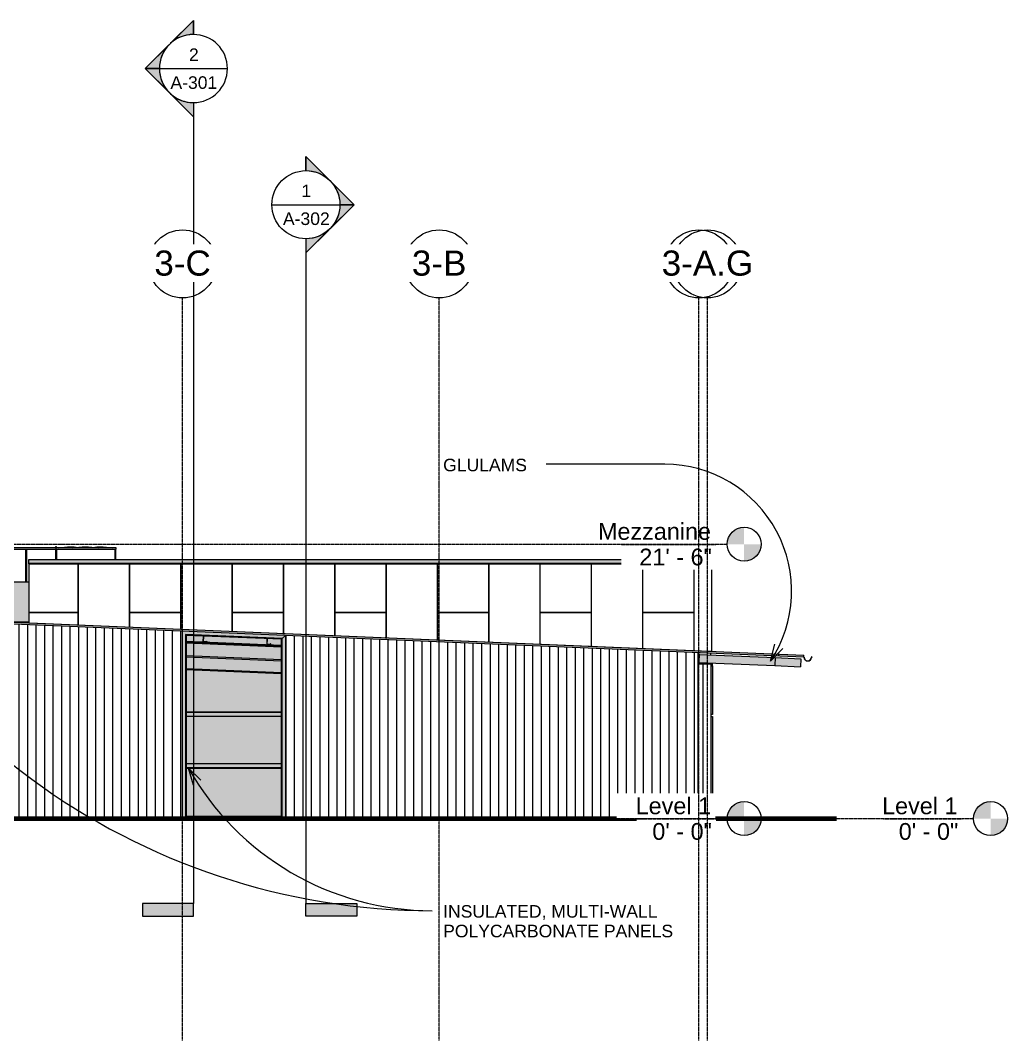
# Model space of a CAD drawing. Header units: inches. Extents: x 20426 to 36845, y -248 to 750.
# Drawn here: x 35917 to 36845, y -209 to 750 of the extents above; entities that cross this region are included whole.
import ezdxf

# ---------------------------------------------------------------- set-up
doc = ezdxf.new("R2010")
doc.units = ezdxf.units.IN
doc.header["$MEASUREMENT"] = 0
doc.linetypes.add('Grid Line 1_2_', pattern=[0.875, 0.5, -0.125, 0.125, -0.125])
doc.linetypes.add('Grid Line 1_2__2_', pattern=[0.875, 0.5, -0.125, 0.125, -0.125])
for name, color, linetype, lineweight in [('A-CLNG', 13, 'Continuous', 13), ('A-FLOR-LEVL', 51, 'Continuous', 9), ('A-GLAZ-CWMG', 51, 'Continuous', 9), ('A-ROOF', 132, 'Continuous', 13), ('A-ROOF-OTLN', 132, 'Continuous', 9), ('A-WALL', 113, 'Continuous', 13), ('A-WALL-PATT', 111, 'Continuous', 13), ('C-TOPO', 7, 'Continuous', 9), ('G-ANNO-SYMB', 111, 'Continuous', 9), ('G-ANNO-TEXT', 231, 'Continuous', 9), ('I-WALL', 2, 'Continuous', 13), ('L-SITE-WALL', 31, 'Continuous', 13), ('M-EQPM', 50, 'Continuous', 9), ('S-BEAM', 12, 'Continuous', 9), ('S-GRID', 1, 'Continuous', 9), ('S-GRID-IDEN', 1, 'Continuous', 9)]:
    doc.layers.add(name, color=color, linetype=linetype, lineweight=lineweight)
doc.styles.add('Arial', font='arial.ttf', dxfattribs={"height": 15.736527})
doc.styles.add('Arial_1', font='arial.ttf', dxfattribs={"height": 23.60479})
doc.styles.add('Arial_2', font='arial.ttf', dxfattribs={"height": 11.802395})
pattern_1 = [(90, (-80697.128, 0), (-8, 5e-16), [])]

# ---------------------------------------------------------------- blocks, each defined once
blk = doc.blocks.new('Level - Level Head - Circle-2773-Elevation - North')
at = {"layer": 'A-FLOR-LEVL'}
h = blk.add_hatch(color=256, dxfattribs=at)
edge = h.paths.add_edge_path(flags=0)
edge.add_line((-21795.46, 0), (-21811.46, 0))
edge.add_arc((-21795.46, 0), 16, 90, 180, ccw=False)
edge.add_line((-21795.46, 16), (-21795.46, 0))
h = blk.add_hatch(color=256, dxfattribs=at)
edge = h.paths.add_edge_path(flags=0)
edge.add_line((-21795.46, -16), (-21795.46, 0))
edge.add_line((-21795.46, 0), (-21779.46, 0))
edge.add_arc((-21795.46, 0), 16, 270, 360, ccw=False)
at = {"layer": 'A-FLOR-LEVL', "color": 250}
blk.add_circle((-21795.46, 0), 16, dxfattribs=at)
blk = doc.blocks.new('Locker Rooms and Restrooms_rvt-4-Elevation - North')
at = {"color": 10, "lineweight": 5}
blk.add_blockref('Level - Level Head - Circle-2773-Elevation - North', (0, 0), dxfattribs=at)
at = {"layer": 'A-FLOR-LEVL', "insert": (-21826.59, 19.89), "char_height": 15.737, "width": 84.672, "attachment_point": 3, "line_spacing_factor": 0.938532, "style": 'Arial', "bg_fill": 3, "box_fill_scale": 1.25, "bg_fill_color": 0, "bg_fill_transparency": 0}
blk.add_mtext('Level 1', dxfattribs=at)
at = {"layer": 'A-FLOR-LEVL', "insert": (-21825.81, -4.15), "char_height": 15.737, "width": 66.624, "attachment_point": 3, "line_spacing_factor": 0.938532, "style": 'Arial', "bg_fill": 3, "box_fill_scale": 1.25, "bg_fill_color": 0, "bg_fill_transparency": 0}
blk.add_mtext('0\' - 0"', dxfattribs=at)
at = {"layer": 'A-FLOR-LEVL', "linetype": 'Grid Line 1_2__2_'}
blk.add_line((-26492.82, 0), (-21811.46, 0), dxfattribs=at)
blk = doc.blocks.new('W-Wide Flange - 2_-3_ deep-1341957-Elevation - North')
at = {"layer": 'S-BEAM'}
for points in [[(-22462.14, 138.42), (-22462.14, 148.17), (-22551.64, 151.88), (-22551.64, 142.15), (-22493.31, 139.71)], [(-22462.14, 137.53), (-22462.14, 138.42), (-22551.64, 142.15), (-22551.64, 141.25), (-22493.31, 138.82)], [(-22462.14, 136.16), (-22462.14, 137.53), (-22551.64, 141.25), (-22551.64, 139.89), (-22493.31, 137.46)]]:
    blk.add_hatch(color=256, dxfattribs=at).paths.add_polyline_path(points, flags=0)
for p, q in [((-22551.64, 141.25), (-22462.14, 137.53)), ((-22462.14, 136.16), (-22551.64, 139.89))]:
    blk.add_line(p, q, dxfattribs=at)
blk = doc.blocks.new('Rectangular Mullion - Exterior 2_ x 4_5_-1146643-Elevation - North')
at = {"layer": 'A-GLAZ-CWMG'}
blk.add_hatch(color=256, dxfattribs=at).paths.add_polyline_path([(-22057.02, 143.5), (-22057.02, 145.5), (-22058.33, 145.5), (-22058.33, 143.5)], flags=0)
for p, q in [((-22057.02, 145.5), (-22058.33, 145.5)), ((-22057.02, 143.5), (-22057.02, 145.5)), ((-22058.33, 143.5), (-22057.02, 143.5))]:
    blk.add_line(p, q, dxfattribs=at)
blk = doc.blocks.new('W-Wide Flange - 1_-5_-1341488-Elevation - North')
at = {"layer": 'S-BEAM'}
for points in [[(-22462.14, 161.83), (-22462.14, 163.19), (-22551.64, 166.92), (-22551.64, 165.56), (-22472.16, 162.24)], [(-22462.14, 160.94), (-22462.14, 161.31), (-22551.64, 165.03), (-22551.64, 164.66), (-22476.03, 161.51)], [(-22462.14, 150.43), (-22462.14, 160.94), (-22551.64, 164.66), (-22551.64, 154.16), (-22493.31, 151.73)], [(-22462.14, 149.54), (-22462.14, 150.43), (-22551.64, 154.16), (-22551.64, 153.26), (-22493.31, 150.83)], [(-22462.14, 148.17), (-22462.14, 149.54), (-22551.64, 153.26), (-22551.64, 151.9), (-22493.31, 149.47)]]:
    blk.add_hatch(color=256, dxfattribs=at).paths.add_polyline_path(points, flags=0)
for p, q in [((-22462.14, 161.83), (-22551.64, 165.56)), ((-22551.64, 153.26), (-22462.14, 149.54)), ((-22462.14, 148.17), (-22551.64, 151.9))]:
    blk.add_line(p, q, dxfattribs=at)
blk = doc.blocks.new('Girt_Z - 8_D-1355456-Elevation - North')
at = {"layer": 'S-BEAM'}
h = blk.add_hatch(color=256, dxfattribs=at)
h.paths.add_polyline_path([(-22532.69, 166.13), (-22532.18, 166.68), (-22532.26, 166.75), (-22532.73, 166.24), (-22535.62, 166.36), (-22535.81, 166.26)], flags=0)
h.paths.add_polyline_path([(-22535.81, 166.26), (-22535.69, 166.44), (-22535.48, 171.63), (-22535.59, 171.63), (-22535.71, 168.57)], flags=0)
for p, q in [((-22535.59, 171.63), (-22535.81, 166.26)), ((-22535.81, 166.26), (-22532.69, 166.13)), ((-22535.69, 166.44), (-22535.48, 171.63)), ((-22532.73, 166.24), (-22535.62, 166.36)), ((-22532.26, 166.75), (-22532.73, 166.24)), ((-22532.69, 166.13), (-22532.18, 166.68)), ((-22532.18, 166.68), (-22532.26, 166.75))]:
    blk.add_line(p, q, dxfattribs=at)
blk.add_arc((-22535.61, 166.44), 0.0782, 177.61406, 264.57169, dxfattribs=at)
blk = doc.blocks.new('AHU-Rooftop-Carrier 48TC 15-28 ton - TC025-1347267-Elevation - North')
at = {"layer": 'M-EQPM'}
for p, q in [((-22716.84, 254.45), (-22758.05, 254.45)), ((-22758.05, 254.45), (-22758.05, 253.45)), ((-22758.05, 253.45), (-22757.8, 253.45)), ((-22757.8, 253.45), (-22617.73, 253.45)), ((-22757.8, 253.45), (-22757.8, 200.83)), ((-22756.8, 253.45), (-22756.8, 200.83)), ((-22730.9, 253.45), (-22730.9, 222.73)), ((-22729.9, 253.45), (-22729.9, 222.73)), ((-22715.84, 255.45), (-22716.84, 255.45)), ((-22716.84, 255.45), (-22716.84, 254.45)), ((-22716.84, 254.45), (-22715.84, 254.45)), ((-22715.84, 254.45), (-22715.84, 255.45)), ((-22674.67, 254.45), (-22715.84, 254.45)), ((-22702.79, 253.45), (-22702.79, 222.73)), ((-22701.79, 253.45), (-22701.79, 222.73)), ((-22673.67, 255.45), (-22674.67, 255.45)), ((-22674.67, 255.45), (-22674.67, 254.45)), ((-22674.67, 254.45), (-22673.67, 254.45)), ((-22674.67, 253.45), (-22674.67, 243.5)), ((-22673.67, 254.45), (-22673.67, 255.45)), ((-22658.48, 254.45), (-22673.67, 254.45)), ((-22673.67, 253.45), (-22673.67, 243.5)), ((-22672.17, 254.45), (-22663.17, 255.45)), ((-22658.48, 254.45), (-22672.17, 254.45)), ((-22663.17, 255.45), (-22663.17, 255.58)), ((-22663.17, 255.58), (-22657.17, 255.58)), ((-22663.17, 255.45), (-22657.17, 255.45)), ((-22658.48, 254.45), (-22649.48, 255.45)), ((-22634.48, 254.45), (-22658.48, 254.45)), ((-22657.17, 255.58), (-22657.17, 255.45)), ((-22657.17, 255.45), (-22653.33, 255.03)), ((-22649.48, 255.45), (-22649.48, 255.58)), ((-22649.48, 255.58), (-22643.48, 255.58)), ((-22649.48, 255.45), (-22643.48, 255.45)), ((-22643.48, 255.58), (-22643.48, 255.45)), ((-22643.48, 255.45), (-22634.48, 254.45)), ((-22639.64, 255.03), (-22635.8, 255.45)), ((-22635.8, 255.45), (-22635.8, 255.58)), ((-22635.8, 255.58), (-22629.8, 255.58)), ((-22635.8, 255.45), (-22629.8, 255.45)), ((-22620.8, 254.45), (-22634.48, 254.45)), ((-22617.48, 254.45), (-22634.48, 254.45)), ((-22629.8, 255.58), (-22629.8, 255.45)), ((-22629.8, 255.45), (-22620.8, 254.45)), ((-22618.73, 253.45), (-22618.73, 243.5)), ((-22617.73, 243.5), (-22617.73, 253.45)), ((-22617.73, 253.45), (-22617.48, 253.45)), ((-22617.48, 253.45), (-22617.48, 254.45)), ((-22757.8, 200.83), (-22758.52, 200.83)), ((-22758.52, 200.83), (-22758.52, 197.08)), ((-22758.52, 197.08), (-22755.45, 197.08)), ((-22757.8, 200.83), (-22742.2, 200.83)), ((-22742.2, 197.08), (-22755.45, 197.08)), ((-22755.45, 197.08), (-22755.45, 196.08)), ((-22755.45, 196.08), (-22753.83, 196.08)), ((-22753.83, 196.08), (-22753.83, 186.35)), ((-22753.83, 196.08), (-22742.2, 196.08))]:
    blk.add_line(p, q, dxfattribs=at)
blk = doc.blocks.new('Carrier_48TC_Standard_Efficiency_Gas_Heat_Electric_Cooling_Packaged_Rooftop_Unit_3_to_15_nominal_tons - 6 ton 48TC__07-1350223-Elevation - North')
at = {"layer": 'M-EQPM'}
for points in [[(-22667.83, 182.77), (-22667.83, 182.89), (-22699.77, 184.22), (-22699.77, 222.73), (-22742.2, 222.73), (-22742.2, 185.87), (-22683.38, 183.42)], [(-22667.83, 182.77), (-22667.83, 182.89), (-22699.77, 184.22), (-22699.77, 185.1), (-22723.82, 185.1), (-22683.38, 183.42)]]:
    blk.add_hatch(color=256, dxfattribs=at).paths.add_polyline_path(points, flags=0)
for p, q in [((-22742.2, 222.73), (-22699.77, 222.73)), ((-22742.2, 185.87), (-22742.2, 222.73)), ((-22723.82, 185.1), (-22699.77, 185.1)), ((-22667.83, 182.77), (-22667.83, 182.89)), ((-22667.83, 182.77), (-22667.83, 182.89))]:
    blk.add_line(p, q, dxfattribs=at)
blk = doc.blocks.new('Rectangular Mullion - Profile_Polycarbonate_Lower-1037133-Elevation - North')
at = {"layer": 'A-GLAZ-CWMG'}
for points in [[(-22493.31, 1.99), (-22462.14, 1.99), (-22462.14, 2.24), (-22551.64, 2.24), (-22551.64, 1.99)], [(-22493.31, 1.46), (-22462.14, 1.46), (-22462.14, 1.99), (-22551.64, 1.99), (-22551.64, 1.46)], [(-22493.31, 0), (-22462.14, 0), (-22462.14, 1.46), (-22551.64, 1.46), (-22551.64, 0)]]:
    blk.add_hatch(color=256, dxfattribs=at).paths.add_polyline_path(points, flags=0)
for p, q in [((-22551.64, 1.99), (-22551.64, 2.24)), ((-22551.64, 2.24), (-22462.14, 2.24)), ((-22551.64, 1.99), (-22462.14, 1.99)), ((-22551.64, 0), (-22551.64, 1.46)), ((-22551.64, 1.46), (-22462.14, 1.46)), ((-22462.14, 2.24), (-22462.14, 1.99)), ((-22462.14, 1.46), (-22462.14, 0))]:
    blk.add_line(p, q, dxfattribs=at)
blk = doc.blocks.new('Rectangular Mullion - Profile_Polycarbonate_Upper and left-1190194-Elevation - North')
at = {"layer": 'A-GLAZ-CWMG'}
for points in [[(-22555.27, 0), (-22552.43, 0), (-22552.43, 173.12), (-22555.27, 176.08), (-22555.27, 76.49)], [(-22551.89, 0), (-22551.89, 172.56), (-22552.43, 173.12), (-22552.43, 0)], [(-22551.64, 0), (-22551.64, 172.3), (-22551.89, 172.56), (-22551.89, 0)]]:
    blk.add_hatch(color=256, dxfattribs=at).paths.add_polyline_path(points, flags=0)
for p, q in [((-22552.43, 173.12), (-22552.43, 0)), ((-22551.89, 172.56), (-22551.89, 0)), ((-22551.64, 172.3), (-22551.64, 1.46))]:
    blk.add_line(p, q, dxfattribs=at)
blk = doc.blocks.new('Rectangular Mullion - Profile_Polycarbonate_right-1190195-Elevation - North')
at = {"layer": 'A-GLAZ-CWMG'}
for points in [[(-22462.14, 0), (-22461.89, 0), (-22461.89, 168.81), (-22462.14, 168.57), (-22462.14, 1.46)], [(-22461.89, 0), (-22461.35, 0), (-22461.35, 169.33), (-22461.89, 168.81), (-22461.89, 76.49)], [(-22458.52, 0), (-22458.52, 172.04), (-22461.35, 169.33), (-22461.35, 0)]]:
    blk.add_hatch(color=256, dxfattribs=at).paths.add_polyline_path(points, flags=0)
for p, q in [((-22461.89, 168.81), (-22462.14, 168.57)), ((-22462.14, 1.46), (-22462.14, 168.57)), ((-22461.35, 169.33), (-22461.89, 168.81)), ((-22461.89, 0), (-22461.89, 168.81)), ((-22458.52, 172.04), (-22461.35, 169.33)), ((-22461.35, 0), (-22461.35, 169.33))]:
    blk.add_line(p, q, dxfattribs=at)
blk = doc.blocks.new('Rectangular Mullion - Profile_Polycarbonate_Upper and left-1190193-Elevation - North')
at = {"layer": 'A-GLAZ-CWMG'}
for points in [[(-22461.35, 169.33), (-22458.52, 172.04), (-22555.27, 176.08), (-22552.43, 173.12), (-22476.03, 169.94)], [(-22461.89, 168.81), (-22461.35, 169.33), (-22552.43, 173.12), (-22551.89, 172.56), (-22462.14, 168.82)], [(-22462.14, 168.57), (-22461.89, 168.81), (-22551.89, 172.56), (-22551.64, 172.3), (-22476.03, 169.15)]]:
    blk.add_hatch(color=256, dxfattribs=at).paths.add_polyline_path(points, flags=0)
for p, q in [((-22461.35, 169.33), (-22552.43, 173.12)), ((-22461.89, 168.81), (-22551.89, 172.56)), ((-22462.14, 168.57), (-22551.64, 172.3)), ((-22462.14, 168.57), (-22461.89, 168.81)), ((-22461.89, 168.81), (-22461.35, 169.33)), ((-22461.35, 169.33), (-22458.52, 172.04))]:
    blk.add_line(p, q, dxfattribs=at)
blk = doc.blocks.new('Girt_C - 8_D-1279893-Elevation - North')
at = {"layer": 'S-BEAM'}
for points in [[(-22493.31, 51.37), (-22462.14, 51.41), (-22462.14, 51.55), (-22551.64, 51.53), (-22551.64, 51.37)], [(-22493.31, 48.05), (-22462.14, 48.05), (-22462.14, 51.37), (-22551.64, 51.37), (-22551.64, 48.05)], [(-22493.31, 47.57), (-22462.14, 47.57), (-22462.14, 48.05), (-22551.64, 48.05), (-22551.64, 47.57)]]:
    blk.add_hatch(color=256, dxfattribs=at).paths.add_polyline_path(points, flags=0)
for p, q in [((-22551.89, 51.55), (-22552.43, 51.55)), ((-22462.14, 51.55), (-22551.64, 51.55)), ((-22551.64, 48.05), (-22462.14, 48.05)), ((-22461.35, 51.55), (-22461.89, 51.55)), ((-22551.64, 47.57), (-22462.14, 47.57))]:
    blk.add_line(p, q, dxfattribs=at)
blk = doc.blocks.new('Girt_C - 8_D-1253524-Elevation - North')
at = {"layer": 'S-BEAM'}
for points in [[(-22493.31, 99.82), (-22462.14, 99.82), (-22462.14, 100.3), (-22551.64, 100.3), (-22551.64, 99.82)], [(-22493.31, 96.51), (-22462.14, 96.51), (-22462.14, 99.82), (-22551.64, 99.82), (-22551.64, 96.51)], [(-22551.64, 96.32), (-22462.14, 96.38), (-22462.14, 96.51), (-22551.64, 96.51), (-22551.64, 96.36)]]:
    blk.add_hatch(color=256, dxfattribs=at).paths.add_polyline_path(points, flags=0)
for p, q in [((-22552.43, 96.32), (-22551.89, 96.32)), ((-22551.64, 100.3), (-22462.14, 100.3)), ((-22462.14, 99.82), (-22551.64, 99.82)), ((-22551.64, 96.32), (-22462.14, 96.32)), ((-22461.89, 96.32), (-22461.35, 96.32))]:
    blk.add_line(p, q, dxfattribs=at)
blk = doc.blocks.new('Rectangular Mullion - Exterior 2_ x 4_5_-1146647-Elevation - North')
at = {"layer": 'A-GLAZ-CWMG'}
blk.add_hatch(color=256, dxfattribs=at).paths.add_polyline_path([(-22057.02, 0), (-22057.02, 2), (-22058.33, 2), (-22058.33, 0)], flags=0)
for p, q in [((-22057.02, 2), (-22058.33, 2)), ((-22057.02, 0), (-22057.02, 2))]:
    blk.add_line(p, q, dxfattribs=at)
blk = doc.blocks.new('Rectangular Mullion - Exterior 2_ x 4_5_-1115231-Elevation - North')
at = {"layer": 'A-GLAZ-CWMG'}
blk.add_hatch(color=256, dxfattribs=at).paths.add_polyline_path([(-22057.02, 2), (-22057.02, 96), (-22058.33, 96), (-22058.33, 2)], flags=0)
for p, q in [((-22058.33, 96), (-22057.02, 96)), ((-22057.02, 96), (-22057.02, 2)), ((-22057.02, 2), (-22058.33, 2))]:
    blk.add_line(p, q, dxfattribs=at)
blk = doc.blocks.new('Rectangular Mullion - Exterior 2_ x 4_5_-1142334-Elevation - North')
at = {"layer": 'A-GLAZ-CWMG'}
blk.add_hatch(color=256, dxfattribs=at).paths.add_polyline_path([(-22057.02, 98), (-22057.02, 143.5), (-22058.33, 143.5), (-22058.33, 98)], flags=0)
for p, q in [((-22058.33, 143.5), (-22057.02, 143.5)), ((-22057.02, 143.5), (-22057.02, 98)), ((-22057.02, 98), (-22058.33, 98))]:
    blk.add_line(p, q, dxfattribs=at)
blk = doc.blocks.new('Dimension Lumber - 5_5 x 7_5 Glulam-1165141-Elevation - North')
at = {"layer": 'S-BEAM'}
blk.add_hatch(color=256, dxfattribs=at).paths.add_polyline_path([(-21974.21, 142.86), (-21973.89, 150.35), (-21997.89, 151.35), (-21998.21, 143.86), (-21997.89, 143.84)], flags=0)
for p, q in [((-21997.89, 151.35), (-21973.89, 150.35)), ((-21973.89, 150.35), (-21974.21, 142.86)), ((-21998.21, 143.86), (-21974.21, 142.86))]:
    blk.add_line(p, q, dxfattribs=at)
blk = doc.blocks.new('Dimension Lumber - 5_5 x 7_5 Glulam-1165140-Elevation - North')
at = {"layer": 'S-BEAM'}
blk.add_hatch(color=256, dxfattribs=at).paths.add_polyline_path([(-21998.21, 143.86), (-21997.89, 151.35), (-22069.49, 154.33), (-22069.78, 146.84), (-22009.49, 144.33)], flags=0)
for p, q in [((-22069.49, 154.33), (-21997.89, 151.35)), ((-22069.81, 146.84), (-21998.21, 143.86)), ((-21997.89, 151.35), (-21998.21, 143.86))]:
    blk.add_line(p, q, dxfattribs=at)
blk = doc.blocks.new('Girt_C - 8_D-1253502-Elevation - North')
at = {"layer": 'S-BEAM'}
h = blk.add_hatch(color=256, dxfattribs=at)
h.paths.add_polyline_path([(-22061.64, 145.5), (-22061.64, 145.94), (-22062.21, 146.42), (-22062.29, 146.34), (-22061.75, 145.89), (-22061.74, 145.5)], flags=0)
h.paths.add_polyline_path([(-22069.64, 145.5), (-22069.53, 145.5), (-22069.53, 145.89), (-22068.99, 146.34), (-22069.06, 146.42), (-22069.64, 145.94)], flags=0)
for p, q in [((-22069.06, 146.42), (-22069.64, 145.94)), ((-22069.64, 145.94), (-22069.64, 145.5)), ((-22069.53, 145.89), (-22068.99, 146.34)), ((-22069.53, 145.5), (-22069.53, 145.89)), ((-22068.99, 146.34), (-22069.06, 146.42)), ((-22062.21, 146.42), (-22062.29, 146.34)), ((-22062.29, 146.34), (-22061.75, 145.89)), ((-22061.64, 145.94), (-22062.21, 146.42)), ((-22061.75, 145.89), (-22061.75, 145.5)), ((-22061.64, 145.5), (-22061.64, 145.94))]:
    blk.add_line(p, q, dxfattribs=at)
blk = doc.blocks.new('Girt_C - 8_D-1254112-Elevation - North')
at = {"layer": 'S-BEAM'}
h = blk.add_hatch(color=256, dxfattribs=at)
h.paths.add_polyline_path([(-22069.8, 147.03), (-22069.48, 154.65), (-22070.39, 154.68), (-22070.39, 147.05)], flags=0)
h.paths.add_polyline_path([(-22462.14, 163.38), (-22462.14, 168.57), (-22551.64, 172.3), (-22551.64, 167.1), (-22476.03, 163.95)], flags=0)
h = blk.add_hatch(color=256, dxfattribs=at)
h.paths.add_polyline_path([(-22069.81, 146.84), (-22069.8, 147.03), (-22070.39, 147.05), (-22070.39, 146.86)], flags=0)
h.paths.add_polyline_path([(-22462.14, 163.19), (-22462.14, 163.38), (-22472.62, 163.76), (-22472.74, 163.63), (-22472.23, 163.61)], flags=0)
h.paths.add_polyline_path([(-22472.79, 163.74), (-22472.79, 163.82), (-22475.78, 163.89), (-22475.77, 163.81), (-22475.67, 163.86), (-22475.54, 163.86)], flags=0)
h.paths.add_polyline_path([(-22475.86, 163.76), (-22475.86, 163.95), (-22532.56, 166.26), (-22532.69, 166.13), (-22476.03, 163.77)], flags=0)
h.paths.add_polyline_path([(-22532.73, 166.24), (-22532.73, 166.32), (-22535.72, 166.4), (-22535.71, 166.31), (-22535.62, 166.36), (-22535.48, 166.35)], flags=0)
h.paths.add_polyline_path([(-22535.81, 166.26), (-22535.81, 166.44), (-22551.64, 167.06), (-22551.64, 166.92), (-22536.5, 166.29)], flags=0)
blk.add_hatch(color=256, dxfattribs=at).paths.add_polyline_path([(-22069.48, 154.65), (-22069.48, 154.83), (-22070.39, 154.82), (-22070.39, 154.68)], flags=0)
for p, q in [((-22552.43, 166.95), (-22551.89, 166.93)), ((-22551.64, 166.92), (-22462.14, 163.19)), ((-22461.89, 163.18), (-22461.35, 163.15)), ((-22069.47, 154.83), (-22070.39, 154.87)), ((-22069.48, 154.65), (-22069.8, 147.03)), ((-22069.47, 154.83), (-22069.48, 154.65)), ((-22070.39, 146.86), (-22069.81, 146.84)), ((-22069.8, 147.03), (-22069.81, 146.84))]:
    blk.add_line(p, q, dxfattribs=at)
blk = doc.blocks.new('Level - Level Head - Circle-15001-Elevation - North')
at = {"layer": 'A-FLOR-LEVL'}
h = blk.add_hatch(color=256, dxfattribs=at)
edge = h.paths.add_edge_path(flags=0)
edge.add_line((-22027.14, 0), (-22043.14, 0))
edge.add_arc((-22027.14, 0), 16, 90, 180, ccw=False)
edge.add_line((-22027.14, 16), (-22027.14, 0))
h = blk.add_hatch(color=256, dxfattribs=at)
edge = h.paths.add_edge_path(flags=0)
edge.add_line((-22027.14, -16), (-22027.14, 0))
edge.add_line((-22027.14, 0), (-22011.14, 0))
edge.add_arc((-22027.14, 0), 16, 270, 360, ccw=False)
blk.add_circle((-22027.14, 0), 16, dxfattribs=at)
blk = doc.blocks.new('Section - 3_32_ x 3_8_-18514-Elevation - North')
at = {"layer": 'G-ANNO-SYMB'}
blk.add_hatch(color=256, dxfattribs=at).paths.add_polyline_path([(-24196.84, -79.66), (-24148.84, -79.66), (-24148.84, -91.66), (-24196.84, -91.66)], flags=0)
for p, q in [((-24196.84, -79.66), (-24196.84, -91.66)), ((-24148.84, -79.66), (-24196.84, -79.66)), ((-24148.84, -91.66), (-24148.84, -79.66)), ((-24196.84, -91.66), (-24148.84, -91.66))]:
    blk.add_line(p, q, dxfattribs=at)
blk = doc.blocks.new('Section - Section Head - Filled-1526-Elevation - North')
at = {"layer": 'G-ANNO-SYMB'}
h = blk.add_hatch(color=256, dxfattribs=at)
edge = h.paths.add_edge_path(flags=0)
edge.add_arc((-24148.84, 577.16), 32.04, 90, 132.0784, ccw=False)
edge.add_line((-24148.84, 609.2), (-24148.84, 622.41))
edge.add_line((-24148.84, 622.41), (-24170.31, 600.94))
h = blk.add_hatch(color=256, dxfattribs=at)
edge = h.paths.add_edge_path(flags=0)
edge.add_line((-24171.46, 599.78), (-24194.09, 577.16))
edge.add_line((-24194.09, 577.16), (-24180.84, 577.16))
edge.add_arc((-24148.84, 577.16), 32, 135, 180, ccw=False)
h = blk.add_hatch(color=256, dxfattribs=at)
edge = h.paths.add_edge_path(flags=0)
edge.add_arc((-24148.84, 577.16), 32, 180, 225, ccw=False)
edge.add_line((-24180.84, 577.16), (-24194.09, 577.16))
edge.add_line((-24194.09, 577.16), (-24171.46, 554.53))
h = blk.add_hatch(color=256, dxfattribs=at)
edge = h.paths.add_edge_path(flags=0)
edge.add_line((-24170.31, 553.37), (-24148.84, 531.9))
edge.add_line((-24148.84, 531.9), (-24148.84, 545.12))
edge.add_arc((-24148.84, 577.16), 32.04, 227.9216, 270, ccw=False)
for p, q in [((-24194.09, 577.16), (-24148.84, 622.41)), ((-24170.31, 600.94), (-24148.84, 622.41)), ((-24148.84, 609.16), (-24148.84, 622.41)), ((-24148.84, 622.41), (-24148.84, 609.2)), ((-24194.09, 577.16), (-24171.46, 599.78)), ((-24194.09, 577.16), (-24148.84, 531.9)), ((-24180.84, 577.16), (-24194.09, 577.16)), ((-24171.46, 554.53), (-24194.09, 577.16)), ((-24194.09, 577.16), (-24180.84, 577.16)), ((-24148.84, 531.9), (-24170.31, 553.37)), ((-24148.84, 545.16), (-24148.84, 531.9)), ((-24148.84, 545.12), (-24148.84, 531.9))]:
    blk.add_line(p, q, dxfattribs=at)
for radius, start, end in [(32, 90, 270), (32.04, 90, 132.0784), (32, 270, 90), (32, 135, 180), (32, 180, 225), (32.04, 227.9216, 270)]:
    blk.add_arc((-24148.84, 577.16), radius, start, end, dxfattribs=at)
blk = doc.blocks.new('Grid - Grid Head - Circle-14747-Elevation - North')
at = {"layer": 'S-GRID-IDEN'}
blk.add_circle((-23085.89, 521.49), 32, dxfattribs=at)

msp = doc.modelspace()

# ---------------------------------------------------------------- hatches: boundary and pattern name
at = {"layer": 'A-ROOF', "lineweight": 5}
for points in [[(36629.754, 152.72656), (36629.754, 154.72829), (35831.1915, 188.00173), (35831.1915, 186), (36615.15459, 153.33487)], [(36653.754, 151.72656), (36653.754, 153.72829), (36629.754, 154.72829), (36629.754, 152.72656)]]:
    msp.add_hatch(color=256, dxfattribs=at).paths.add_polyline_path(points, flags=0)
at = {"layer": 'A-ROOF-OTLN'}
msp.add_hatch(color=256, dxfattribs=at).paths.add_polyline_path([(36657.254, 148.22656), (36658.15986, 148.34582), (36659.004, 148.69547), (36659.72887, 149.25169), (36660.28509, 149.97656), (36660.63474, 150.82069), (36660.754, 151.72656), (36660.6915, 151.72656), (36660.57437, 150.83687), (36660.23096, 150.00781), (36659.68468, 149.29588), (36658.97275, 148.7496), (36658.14369, 148.40619), (36657.254, 148.28906), (36656.36431, 148.40619), (36655.53525, 148.7496), (36654.82332, 149.29588), (36654.27704, 150.00781), (36653.93363, 150.83687), (36653.8165, 151.72656), (36653.754, 151.72656), (36653.87326, 150.82069), (36654.22291, 149.97656), (36654.77912, 149.25169), (36655.504, 148.69547), (36656.34813, 148.34582)], flags=0)
at = {"layer": 'A-WALL', "lineweight": 5}
for points in [[(35924.879, 240), (36567.879, 240), (36567.879, 243.5), (35924.879, 243.5)], [(36131.33793, 239.5), (36568.379, 239.5), (36567.8165, 240), (35924.879, 240), (35924.879, 239.5)]]:
    msp.add_hatch(color=256, dxfattribs=at).paths.add_polyline_path(points, flags=0)
at = {"layer": 'A-WALL-PATT', "lineweight": 9}
h = msp.add_hatch(dxfattribs=at)
h.set_pattern_fill('FP_37', color=256, style=0, pattern_type=2)
h.set_pattern_definition([(90, (-81228.16, 677.25), (-193, -193), [48, -145]), (180, (-81228.16, 677.25), (-2e-14, -193), [96.25, -96.75]), (270, (-81324.4, 725.25), (-193, -193), [48, -145]), (180, (-81228.16, 725.25), (-2e-14, -193), [96.25, -96.75]), (270, (-81324.66, 725.25), (-193, -193), [48, -145]), (180, (-81324.66, 725.25), (-2e-14, -193), [96.25, -96.75]), (90, (-81420.9, 677.25), (-193, -193), [48, -145]), (180, (-81324.66, 677.25), (-2e-14, -193), [96.25, -96.75]), (90, (-81276.16, 725.5), (-193, -193), [48, -145]), (180, (-81227.9, 725.5), (-2e-14, -193), [48.25, -144.75]), (180, (-81227.9, 773.5), (-2e-14, -193), [48.25, -144.75]), (90, (-81372.66, 725.5), (-193, -193), [48, -145]), (180, (-81276.4, 725.5), (-2e-14, -193), [96.25, -96.75]), (270, (-81276.4, 773.5), (-193, -193), [48, -145]), (180, (-81276.4, 773.5), (-2e-14, -193), [96.25, -96.75]), (180, (-81372.9, 725.5), (-2e-14, -193), [48, -145]), (270, (-81372.9, 773.5), (-193, -193), [48, -145]), (180, (-81372.9, 773.5), (-2e-14, -193), [48, -145]), (90, (-81228.16, 773.75), (-193, -193), [48, -145]), (180, (-81228.16, 773.75), (-2e-14, -193), [96.25, -96.75]), (270, (-81324.4, 821.75), (-193, -193), [48, -145]), (180, (-81228.16, 821.75), (-2e-14, -193), [96.25, -96.75]), (270, (-81324.66, 821.75), (-193, -193), [48, -145]), (180, (-81324.66, 821.75), (-2e-14, -193), [96.25, -96.75]), (270, (-81420.9, 821.75), (-193, -193), [48, -145]), (180, (-81324.66, 773.75), (-2e-14, -193), [96.25, -96.75]), (90, (-81276.16, 822), (-193, -193), [48, -145]), (180, (-81227.9, 822), (-2e-14, -193), [48.25, -144.75]), (180, (-81227.9, 870), (-2e-14, -193), [48.25, -144.75]), (90, (-81372.66, 822), (-193, -193), [48, -145]), (180, (-81276.4, 822), (-2e-14, -193), [96.25, -96.75]), (270, (-81276.4, 870), (-193, -193), [48, -145]), (180, (-81276.4, 870), (-2e-14, -193), [96.25, -96.75]), (180, (-81372.9, 822), (-2e-14, -193), [48, -145]), (270, (-81372.9, 870), (-193, -193), [48, -145]), (180, (-81372.9, 870), (-2e-14, -193), [48, -145])])
h.paths.add_polyline_path([(36566.129, 157.37934), (36566.129, 157.5), (36564.879, 157.5), (36564.879, 157.56119), (36124.504, 175.90657), (36124.504, 175.78038), (36564.879, 157.43142)], flags=0)
h.paths.add_polyline_path([(35866.84775, 217), (35866.84775, 239.45581), (35845.755, 239.45581), (35845.755, 217), (35854.87126, 217)], flags=0)
h = msp.add_hatch(dxfattribs=at)
h.set_pattern_fill('FP_40', color=256, style=0, pattern_type=2)
h.set_pattern_definition([(0, (-80697.03, 145.5), (-193, 193), [48, -145]), (90, (-80697.03, 145.5), (-193, 1e-14), [96.25, -96.75]), (180, (-80649.03, 241.75), (-193, 193), [48, -145]), (90, (-80649.03, 145.5), (-193, 1e-14), [96.25, -96.75]), (180, (-80649.03, 242), (-193, 193), [48, -145]), (90, (-80649.03, 242), (-193, 1e-14), [96.25, -96.75]), (0, (-80697.03, 338.25), (-193, 193), [48, -145]), (90, (-80697.03, 242), (-193, 1e-14), [96.25, -96.75]), (0, (-80648.78, 193.5), (-193, 193), [48, -145]), (90, (-80648.78, 145.25), (-193, 1e-14), [48.25, -144.75]), (90, (-80600.78, 145.25), (-193, 1e-14), [48.25, -144.75]), (0, (-80648.78, 290), (-193, 193), [48, -145]), (90, (-80648.78, 193.75), (-193, 1e-14), [96.25, -96.75]), (180, (-80600.78, 193.75), (-193, 193), [48, -145]), (90, (-80600.78, 193.75), (-193, 1e-14), [96.25, -96.75]), (90, (-80648.78, 290.25), (-193, 1e-14), [48, -145]), (180, (-80600.78, 290.25), (-193, 193), [48, -145]), (90, (-80600.78, 290.25), (-193, 1e-14), [48, -145]), (0, (-80600.53, 145.5), (-193, 193), [48, -145]), (90, (-80600.53, 145.5), (-193, 1e-14), [96.25, -96.75]), (180, (-80552.53, 241.75), (-193, 193), [48, -145]), (90, (-80552.53, 145.5), (-193, 1e-14), [96.25, -96.75]), (180, (-80552.53, 242), (-193, 193), [48, -145]), (90, (-80552.53, 242), (-193, 1e-14), [96.25, -96.75]), (180, (-80552.53, 338.25), (-193, 193), [48, -145]), (90, (-80600.53, 242), (-193, 1e-14), [96.25, -96.75]), (0, (-80552.28, 193.5), (-193, 193), [48, -145]), (90, (-80552.28, 145.25), (-193, 1e-14), [48.25, -144.75]), (90, (-80504.28, 145.25), (-193, 1e-14), [48.25, -144.75]), (0, (-80552.28, 290), (-193, 193), [48, -145]), (90, (-80552.28, 193.75), (-193, 1e-14), [96.25, -96.75]), (180, (-80504.28, 193.75), (-193, 193), [48, -145]), (90, (-80504.28, 193.75), (-193, 1e-14), [96.25, -96.75]), (90, (-80552.28, 290.25), (-193, 1e-14), [48, -145]), (180, (-80504.28, 290.25), (-193, 193), [48, -145]), (90, (-80504.28, 290.25), (-193, 1e-14), [48, -145])])
h.paths.add_polyline_path([(36564.879, 157.56119), (36564.879, 239.45581), (35924.879, 239.45581), (35924.879, 184.22265), (36555.17052, 157.96563)], flags=0)
h = msp.add_hatch(dxfattribs=at)
h.set_pattern_fill('FP_41', color=256, style=0, pattern_type=2)
h.set_pattern_definition([(90, (-81188.034, 0), (-8, 5e-16), [])])
h.paths.add_polyline_path([(35840.754, 0), (36069.379, 0), (36069.379, 176.07552), (35840.754, 185.60156), (35840.754, 17.90803)], flags=0)
h = msp.add_hatch(dxfattribs=at)
h.set_pattern_fill('FP_38', color=256, style=0, pattern_type=2)
h.set_pattern_definition(pattern_1)
h.paths.add_polyline_path([(36407.80459, 0), (36554.254, 0), (36554.254, 155.87239), (36166.129, 172.04427), (36166.129, 0)], flags=0)
h = msp.add_hatch(dxfattribs=at)
h.set_pattern_fill('FP_38', color=256, style=0, pattern_type=2)
h.set_pattern_definition(pattern_1)
h.paths.add_polyline_path([(36566.3165, 0), (36566.3165, 145.5), (36554.254, 145.5), (36554.254, 0)], flags=0)
at = {"layer": 'I-WALL'}
h = msp.add_hatch(color=256, dxfattribs=at)
h.paths.add_polyline_path([(35833.254, 146.25), (35833.255, 146.25), (35833.254, 148.58179)], flags=0)
h.paths.add_polyline_path([(36124.504, 175.78038), (36124.504, 175.90657), (35956.8165, 182.89218), (35956.8165, 182.76736), (36118.98445, 176.01036)], flags=0)
h.paths.add_polyline_path([(35870.8165, 186.35069), (35870.8165, 196.07714), (35869.1915, 196.07714), (35869.1915, 197.07714), (35866.129, 197.07714), (35866.129, 200.82714), (35866.84775, 200.82714), (35866.84775, 217), (35845.755, 217), (35845.755, 192), (35844.6925, 192), (35844.6925, 187.43919), (35854.87126, 187.01508)], flags=0)
h = msp.add_hatch(color=256, dxfattribs=at)
h.paths.add_polyline_path([(36162.507, 2.244), (36162.507, 47.57168), (36073.001, 47.57168), (36073.001, 2.244), (36131.33793, 2.244)], flags=0)
h.paths.add_polyline_path([(36073.001, 51.55469), (36162.507, 51.55469), (36162.507, 96.32031), (36073.001, 96.32031), (36073.001, 76.49403)], flags=0)
h.paths.add_polyline_path([(36131.33793, 100.30332), (36162.507, 100.30332), (36162.507, 136.16395), (36073.001, 139.89336), (36073.001, 100.30332)], flags=0)

# ---------------------------------------------------------------- linework, layer by layer
at = {"layer": 'A-CLNG'}
for p, q in [((36162.507, 161.30521), (36073.001, 165.03463)), ((36566.14962, 153.87544), (36566.14962, 155.37674)), ((36566.14962, 145.5), (36566.14962, 146.36893))]:
    msp.add_line(p, q, dxfattribs=at)
at = {"layer": 'A-ROOF'}
for p, q in [((35831.1915, 188.00173), (36653.754, 153.72829)), ((36653.754, 151.72656), (35831.1915, 186)), ((36629.754, 154.72829), (36629.754, 152.72656)), ((36653.754, 151.72656), (36653.754, 153.72829))]:
    msp.add_line(p, q, dxfattribs=at)
at = {"layer": 'A-ROOF-OTLN'}
for p, q in [((36653.8165, 151.72656), (36653.754, 151.72656)), ((36660.85437, 151.52961), (36660.80974, 151.48498))]:
    msp.add_line(p, q, dxfattribs=at)
for centre, radius, start, end in [((36657.254, 151.72656), 3.5, 180, 360), ((36657.254, 151.72656), 3.4375, 180, 0), ((36660.9974, 151.72656), 0.3059, 232.15900918, 180), ((36660.9974, 151.72656), 0.2434, 234.01096711, 180)]:
    msp.add_arc(centre, radius, start, end, dxfattribs=at)
at = {"layer": 'A-WALL'}
for p, q in [((35924.879, 239.45581), (35924.879, 243.5)), ((35924.879, 243.5), (36567.879, 243.5)), ((36567.879, 240), (35924.879, 240)), ((36567.879, 240), (36567.879, 243.5)), ((36568.379, 239.5), (36567.879, 240)), ((35924.879, 239.5), (36568.379, 239.5)), ((35924.879, 239.45581), (36568.3348, 239.45581)), ((36568.3348, 239.45581), (36568.379, 239.5))]:
    msp.add_line(p, q, dxfattribs=at)
at = {"layer": 'C-TOPO', "lineweight": 70}
msp.add_line((32260.80459, 0), (36684.27126, 0), dxfattribs=at)
at = {"layer": 'C-TOPO'}
msp.add_line((32260.80459, 0), (36684.27126, 0), dxfattribs=at)
at = {"layer": 'G-ANNO-SYMB'}
for p, q in [((36047.70243, 705.15708), (36111.70243, 705.15708)), ((36079.70243, 673.15708), (36079.70243, -79.66081)), ((36153.4706, 577.15708), (36217.4706, 577.15708)), ((36185.4706, 545.15708), (36185.4706, -79.66081))]:
    msp.add_line(p, q, dxfattribs=at)
at = {"layer": 'G-ANNO-TEXT', "color": 145}
for p, q in [((36522.96359, 333.0857), (36402.85253, 333.0857)), ((36622.25474, 148.11463), (36626.4571, 164.13712)), ((36622.25474, 148.11463), (36633.90534, 159.88933)), ((36074.88842, 47.73688), (36086.81459, 36.24138)), ((36074.88842, 47.73688), (36079.46904, 31.8184))]:
    msp.add_line(p, q, dxfattribs=at)
for centre, radius, start in [((36304.25253, 548.89242), 635.42532, 197.31669361), ((36304.25253, 176.50568), 263.03859, 209.31057412)]:
    msp.add_arc(centre, radius, start, 270, dxfattribs=at)
at = {"layer": 'I-WALL'}
msp.add_line((36124.504, 175.78038), (36124.504, 175.90657), dxfattribs=at)
at = {"layer": 'L-SITE-WALL'}
for p, q in [((35924.879, 239.45581), (35924.879, 184.22265)), ((36566.879, 239.45581), (36566.879, 157.5)), ((35924.879, 184.22265), (36564.879, 157.56119)), ((36069.379, 0), (36069.379, 176.07552)), ((36166.129, 172.04427), (36166.129, 0)), ((36554.254, 0), (36554.254, 155.87239)), ((36564.879, 157.5), (36564.879, 157.56119)), ((36564.879, 157.5), (36566.879, 157.5)), ((36566.129, 157.37934), (36566.129, 157.5)), ((36554.254, 145.5), (36566.3165, 145.5)), ((36566.3165, 145.5), (36566.3165, 0))]:
    msp.add_line(p, q, dxfattribs=at)
at = {"layer": 'S-GRID', "linetype": 'Grid Line 1_2_'}
msp.add_line((36069.504, -208.66081), (36069.504, 489.49301), dxfattribs=at)

# ---------------------------------------------------------------- block references
at = {"layer": 'A-FLOR-LEVL'}
for p in [(58624.64422, 258), (58624.64422, 0)]:
    msp.add_blockref('Level - Level Head - Circle-15001-Elevation - North', p, dxfattribs=at)
at = {"layer": 'A-GLAZ-CWMG'}
for name in ['Rectangular Mullion - Profile_Polycarbonate_Upper and left-1190194-Elevation - North', 'Rectangular Mullion - Profile_Polycarbonate_Upper and left-1190193-Elevation - North', 'Rectangular Mullion - Profile_Polycarbonate_right-1190195-Elevation - North', 'Rectangular Mullion - Exterior 2_ x 4_5_-1146643-Elevation - North', 'Rectangular Mullion - Exterior 2_ x 4_5_-1142334-Elevation - North', 'Rectangular Mullion - Exterior 2_ x 4_5_-1115231-Elevation - North', 'Rectangular Mullion - Profile_Polycarbonate_Lower-1037133-Elevation - North', 'Rectangular Mullion - Exterior 2_ x 4_5_-1146647-Elevation - North']:
    msp.add_blockref(name, (58624.64422, 0), dxfattribs=at)
at = {"layer": 'G-ANNO-SYMB'}
for name, p in [('Section - Section Head - Filled-1526-Elevation - North', (60228.53774, 128)), ('Section - 3_32_ x 3_8_-18514-Elevation - North', (60228.53774, 0))]:
    msp.add_blockref(name, p, dxfattribs=at)
at = {"layer": 'G-ANNO-SYMB', "extrusion": (0, 0, -1)}
for name in ['Section - Section Head - Filled-1526-Elevation - North', 'Section - 3_32_ x 3_8_-18514-Elevation - North']:
    msp.add_blockref(name, (-12036.63529, 0), dxfattribs=at)
at = {"layer": 'M-EQPM'}
for name in ['AHU-Rooftop-Carrier 48TC 15-28 ton - TC025-1347267-Elevation - North', 'Carrier_48TC_Standard_Efficiency_Gas_Heat_Electric_Cooling_Packaged_Rooftop_Unit_3_to_15_nominal_tons - 6 ton 48TC__07-1350223-Elevation - North']:
    msp.add_blockref(name, (58624.64422, 0), dxfattribs=at)
at = {"layer": 'S-BEAM'}
for name, p in [('Girt_C - 8_D-1254112-Elevation - North', (58624.64422, 0)), ('W-Wide Flange - 1_-5_-1341488-Elevation - North', (58624.64422, 0)), ('Girt_Z - 8_D-1355456-Elevation - North', (58624.64422, 0)), ('Girt_Z - 8_D-1355456-Elevation - North', (58684.59221, -2.49783)), ('Dimension Lumber - 5_5 x 7_5 Glulam-1165140-Elevation - North', (58624.64422, 0)), ('W-Wide Flange - 2_-3_ deep-1341957-Elevation - North', (58624.64422, 0)), ('Girt_C - 8_D-1253502-Elevation - North', (58624.64422, 0)), ('Dimension Lumber - 5_5 x 7_5 Glulam-1165141-Elevation - North', (58624.64422, 0)), ('Girt_C - 8_D-1253524-Elevation - North', (58624.64422, 0)), ('Girt_C - 8_D-1279893-Elevation - North', (58624.64422, 0))]:
    msp.add_blockref(name, p, dxfattribs=at)
at = {"layer": 'S-GRID-IDEN'}
for p in [(59155.39422, 0), (59396.64422, 0), (59640.89422, 0)]:
    msp.add_blockref('Grid - Grid Head - Circle-14747-Elevation - North', p, dxfattribs=at)

# ---------------------------------------------------------------- texts
at = {"layer": 'A-FLOR-LEVL', "insert": (36566.36602, 277.89154), "char_height": 15.736527, "width": 126.528, "attachment_point": 3, "line_spacing_factor": 0.938532, "style": 'Arial', "bg_fill": 3, "box_fill_scale": 1.25, "bg_fill_color": 0, "bg_fill_transparency": 0}
msp.add_mtext('Mezzanine', dxfattribs=at)
at = {"layer": 'G-ANNO-SYMB', "attachment_point": 2, "line_spacing_factor": 0.938532, "style": 'Arial_2'}
for s, insert, char_height, width in [('2', (36080.11226, 724.04924), 11.8024, 10.944), ('A-301', (36080.11226, 697.86758), 11.802395, 52.416), ('1', (36185.88043, 596.04924), 11.8024, 10.944), ('A-302', (36185.88043, 569.86758), 11.802395, 52.416)]:
    msp.add_mtext(s, dxfattribs=dict(at, insert=insert, char_height=char_height, width=width))
at = {"layer": 'G-ANNO-TEXT', "color": 145, "insert": (36314.49253, -81.28436), "char_height": 11.8023952, "width": 257.04, "attachment_point": 1, "line_spacing_factor": 0.938532, "style": 'Arial_2', "bg_fill": 3, "box_fill_scale": 1.25, "bg_fill_color": 0, "bg_fill_transparency": 0}
msp.add_mtext('INSULATED, MULTI-WALL\\PPOLYCARBONATE PANELS', dxfattribs=at)

# ---------------------------------------------------------------- next in the draw order: texts
at = {"layer": 'A-FLOR-LEVL', "char_height": 15.736527, "attachment_point": 3, "line_spacing_factor": 0.938532, "style": 'Arial', "bg_fill": 3, "box_fill_scale": 1.25, "bg_fill_color": 0, "bg_fill_transparency": 0}
for s, insert, width in [('21\' - 6"', (36567.14998, 253.84983), 81.216), ('Level 1', (36566.36602, 19.89154), 84.672)]:
    msp.add_mtext(s, dxfattribs=dict(at, insert=insert, width=width))
at = {"layer": 'G-ANNO-TEXT', "color": 145, "insert": (36314.49253, 338.33425), "char_height": 11.802395, "width": 93.744, "attachment_point": 1, "line_spacing_factor": 0.938532, "style": 'Arial_2', "bg_fill": 3, "box_fill_scale": 1.25, "bg_fill_color": 0, "bg_fill_transparency": 0}
msp.add_mtext('GLULAMS', dxfattribs=at)
at = {"layer": 'S-GRID-IDEN', "char_height": 23.60479, "attachment_point": 2, "line_spacing_factor": 0.938532, "style": 'Arial_1', "bg_fill": 3, "box_fill_scale": 1.25, "bg_fill_color": 0, "bg_fill_transparency": 0}
for s, insert, width in [('3-C', (36069.49785, 534.07551), 63.072), ('3-B', (36310.74785, 534.07551), 61.056), ('3-A', (36554.99785, 534.07551), 61.056)]:
    msp.add_mtext(s, dxfattribs=dict(at, insert=insert, width=width))

# ---------------------------------------------------------------- next in the draw order: linework, layer by layer
at = {"layer": 'A-FLOR-LEVL', "linetype": 'Grid Line 1_2_'}
msp.add_line((32313.83605, 258), (36581.49961, 258), dxfattribs=at)
at = {"layer": 'G-ANNO-TEXT', "color": 145}
msp.add_arc((36522.96359, 213.95078), 119.13492, 326.45316841, 90, dxfattribs=at)
at = {"layer": 'S-GRID', "linetype": 'Grid Line 1_2_'}
msp.add_line((36310.754, -208.66081), (36310.754, 489.49301), dxfattribs=at)

# ---------------------------------------------------------------- next in the draw order: block references
at = {"layer": 'S-GRID-IDEN'}
msp.add_blockref('Grid - Grid Head - Circle-14747-Elevation - North', (59648.89422, 0), dxfattribs=at)

# ---------------------------------------------------------------- next in the draw order: texts
at = {"layer": 'A-FLOR-LEVL', "insert": (36567.14998, -4.15017), "char_height": 15.736527, "width": 66.624, "attachment_point": 3, "line_spacing_factor": 0.938532, "style": 'Arial', "bg_fill": 3, "box_fill_scale": 1.25, "bg_fill_color": 0, "bg_fill_transparency": 0}
msp.add_mtext('0\' - 0"', dxfattribs=at)

# ---------------------------------------------------------------- next in the draw order: linework, layer by layer
at = {"layer": 'A-FLOR-LEVL', "linetype": 'Grid Line 1_2_'}
msp.add_line((32313.83605, 0), (36581.49961, 0), dxfattribs=at)
at = {"layer": 'S-GRID', "linetype": 'Grid Line 1_2_'}
for p, q in [((36555.004, -208.66081), (36555.004, 489.49301)), ((36563.004, -208.66081), (36563.004, 489.49301))]:
    msp.add_line(p, q, dxfattribs=at)

# ---------------------------------------------------------------- next in the draw order: texts
at = {"layer": 'S-GRID-IDEN', "insert": (36562.99785, 534.07551), "char_height": 23.60479, "width": 102.528, "attachment_point": 2, "line_spacing_factor": 0.938532, "style": 'Arial_1', "bg_fill": 3, "box_fill_scale": 1.25, "bg_fill_color": 0, "bg_fill_transparency": 0}
msp.add_mtext('3-A.G', dxfattribs=at)

# ---------------------------------------------------------------- next in the draw order: block references
at = {"color": 10, "lineweight": 5}
msp.add_blockref('Locker Rooms and Restrooms_rvt-4-Elevation - North', (58624.64422, 0), dxfattribs=at)

doc.saveas('drawing.dxf')
